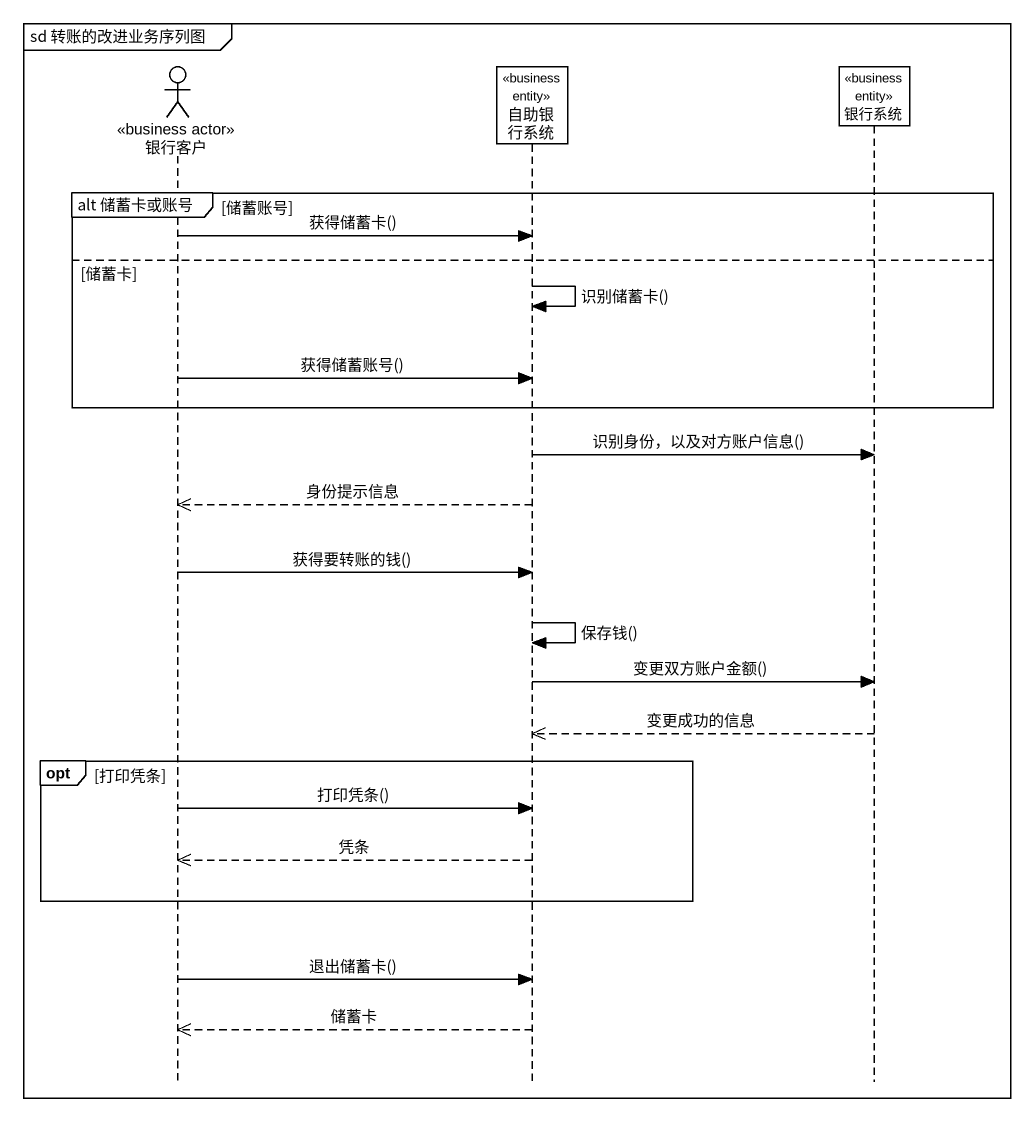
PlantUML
@startuml
mainframe sd 转账的改进业务序列图
hide footbox
actor 银行客户 <<business actor>>
participant 自助银行系统 <<business entity>>
participant 银行系统 <<business entity>>

group alt 储蓄卡或账号 [储蓄账号]
  银行客户 -> 自助银行系统 : 获得储蓄卡()
else 储蓄卡
  自助银行系统 -> 自助银行系统 : 识别储蓄卡()
  银行客户 -> 自助银行系统 : 获得储蓄账号()
end
自助银行系统 -> 银行系统 : 识别身份，以及对方账户信息()
自助银行系统 -->> 银行客户 : 身份提示信息
银行客户 -> 自助银行系统 : 获得要转账的钱()
自助银行系统 -> 自助银行系统 : 保存钱()
自助银行系统 -> 银行系统 : 变更双方账户金额()
银行系统 -->> 自助银行系统 : 变更成功的信息
opt 打印凭条
  银行客户 -> 自助银行系统 : 打印凭条()
  自助银行系统 -->> 银行客户 : 凭条
end
银行客户 -> 自助银行系统 : 退出储蓄卡()
自助银行系统 -->> 银行客户 : 储蓄卡
@enduml
